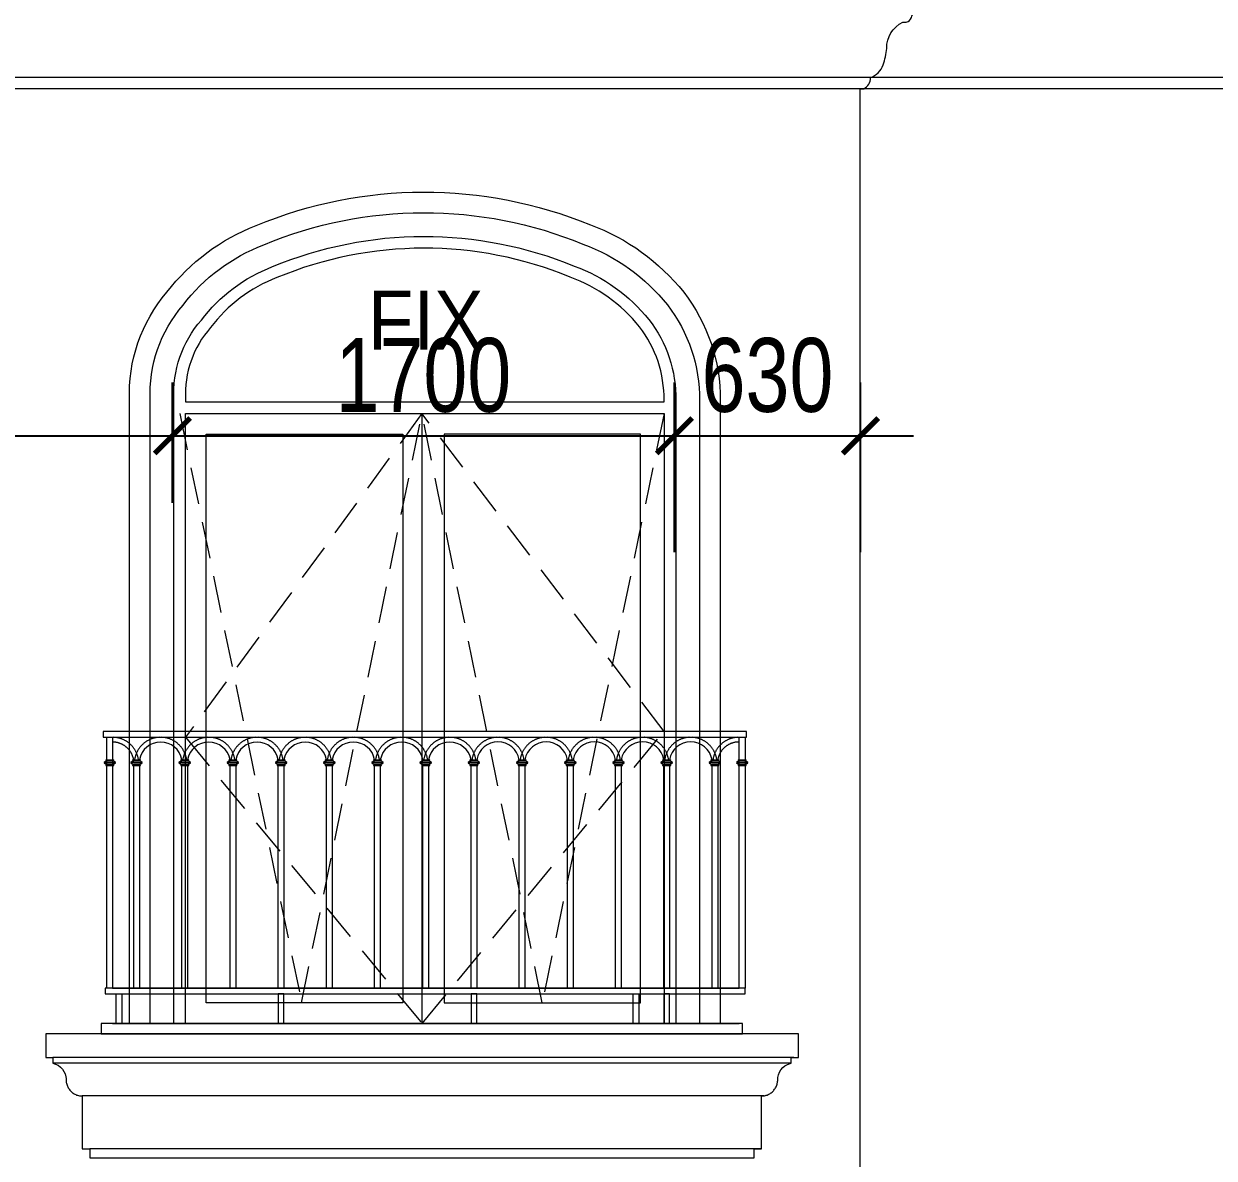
# Model space of a CAD drawing. Header units: millimetres. Extents: x -78046 to 260989, y -99288 to 158505.
# Drawn here: x 191948 to 195978, y -60103 to -56262 of the extents above; entities that cross this region are included whole.
import ezdxf
from ezdxf.xclip import XClip

# ---------------------------------------------------------------- set-up
doc = ezdxf.new("R2010")
doc.units = ezdxf.units.MM
doc.header["$LTSCALE"] = 100
doc.header["$XCLIPFRAME"] = 0
doc.header["$PDMODE"] = 98
doc.linetypes.add('HIDDEN', pattern=[0.375, 0.25, -0.125])
doc.layers.get('Defpoints').update_dxf_attribs({"lineweight": 13})
for name, color, linetype, lineweight in [('-DOOR', 137, 'Continuous', 9), ('-HATCH', 8, 'Continuous', 5), ('-HIDE', 3, 'HIDDEN', 13), ('-LINE1', 7, 'Continuous', 18), ('-TEXT', 7, 'Continuous', 15)]:
    doc.layers.add(name, color=color, linetype=linetype, lineweight=lineweight)
doc.styles.add('AVANH', font='VHAVAN_2.TTF', dxfattribs={"width": 0.8})
doc.styles.add('X-5M-DH-TUM1$0$AVANTH', font='arial.ttf', dxfattribs={"width": 0.9})
doc.dimstyles.new('C_100A3', dxfattribs={"dimscale": 100, "dimtxt": 2.5, "dimasz": 1.2, "dimexe": 1.8, "dimexo": 0, "dimgap": 0.75, "dimtad": 1, "dimdec": 0, "dimzin": 0, "dimdsep": 46, "dimtxsty": 'AVANH', "dimblk": 'ARCHTICK', "dimcen": 0, "dimdle": 1.8, "dimclrd": 256, "dimclre": 256, "dimclrt": 7, "dimadec": 0, "dimazin": 0, "dimtfac": 0.0001, "dimtdec": 0, "dimtix": 1, "dimtmove": 2, "dimatfit": 3, "dimldrblk": 'ARCHTICK', "dimfxl": 1.8, "dimtolj": 1, "dimtzin": 0, "dimarcsym": 0})

# ---------------------------------------------------------------- blocks, each defined once
blk = doc.blocks.new('lancan')
for p, q in [((-1.1, 968.8), (6547.2, 968.8)), ((161.6, 889), (153.4, 883.9)), ((159.2, 893), (159.2, 891)), ((159.2, 893), (163.2, 893)), ((159.2, 891), (161.6, 891)), ((161.6, 891), (161.6, 889)), ((161.6, 891), (163.2, 891)), ((161.6, 889), (184, 889)), ((163.2, 893), (182.4, 893)), ((182.4, 891), (163.2, 891)), ((182.4, 893), (186.4, 893)), ((182.4, 891), (184, 891)), ((184, 889), (184, 891)), ((184, 891), (186.4, 891)), ((192.2, 883.9), (184, 889)), ((186.4, 891), (186.4, 893)), ((324.8, 889), (316.6, 883.9)), ((322.4, 893), (322.4, 891)), ((322.4, 893), (326.4, 893)), ((322.4, 891), (324.8, 891)), ((324.8, 891), (324.8, 889)), ((324.8, 891), (326.4, 891)), ((324.8, 889), (347.2, 889)), ((326.4, 893), (345.6, 893)), ((345.6, 891), (326.4, 891)), ((345.6, 893), (349.6, 893)), ((345.6, 891), (347.2, 891)), ((347.2, 889), (347.2, 891)), ((347.2, 891), (349.6, 891)), ((355.4, 883.9), (347.2, 889)), ((349.6, 891), (349.6, 893)), ((488, 889), (479.8, 883.9)), ((485.6, 893), (485.6, 891)), ((485.6, 893), (489.6, 893)), ((485.6, 891), (488, 891)), ((488, 891), (488, 889)), ((488, 891), (489.6, 891)), ((488, 889), (510.4, 889)), ((489.6, 893), (508.8, 893)), ((508.8, 891), (489.6, 891)), ((508.8, 893), (512.8, 893)), ((508.8, 891), (510.4, 891)), ((510.4, 889), (510.4, 891)), ((510.4, 891), (512.8, 891)), ((518.6, 883.9), (510.4, 889)), ((512.8, 891), (512.8, 893)), ((651.2, 889), (643, 884)), ((648.8, 893), (648.8, 891)), ((648.8, 893), (652.8, 893)), ((648.8, 891), (651.2, 891)), ((651.2, 891), (651.2, 889)), ((651.2, 891), (652.8, 891)), ((651.2, 889), (673.6, 889)), ((652.8, 893), (672, 893)), ((672, 891), (652.8, 891)), ((672, 893), (676, 893)), ((672, 891), (673.6, 891)), ((673.6, 889), (673.6, 891)), ((673.6, 891), (676, 891)), ((681.8, 884), (673.6, 889)), ((676, 891), (676, 893)), ((814.4, 889), (806.2, 884)), ((812, 893), (812, 891)), ((812, 893), (816, 893)), ((812, 891), (814.4, 891)), ((814.4, 891), (814.4, 889)), ((814.4, 891), (816, 891)), ((814.4, 889), (836.8, 889)), ((816, 893), (835.2, 893)), ((835.2, 891), (816, 891)), ((835.2, 893), (839.2, 893)), ((835.2, 891), (836.8, 891)), ((836.8, 889), (836.8, 891)), ((836.8, 891), (839.2, 891)), ((845, 884), (836.8, 889)), ((839.2, 891), (839.2, 893)), ((977.6, 889), (969.4, 884)), ((975.2, 893), (975.2, 891)), ((975.2, 893), (979.2, 893)), ((975.2, 891), (977.6, 891)), ((977.6, 891), (977.6, 889)), ((977.6, 891), (979.2, 891)), ((977.6, 889), (1000, 889)), ((979.2, 893), (998.4, 893)), ((998.4, 891), (979.2, 891)), ((998.4, 893), (1002.4, 893)), ((998.4, 891), (1000, 891)), ((1000, 889), (1000, 891)), ((1000, 891), (1002.4, 891)), ((1008.2, 884), (1000, 889)), ((1002.4, 891), (1002.4, 893)), ((1140.8, 889), (1132.6, 884)), ((1138.4, 893), (1138.4, 891)), ((1138.4, 893), (1142.4, 893)), ((1138.4, 891), (1140.8, 891)), ((1140.8, 891), (1140.8, 889)), ((1140.8, 891), (1142.4, 891)), ((1140.8, 889), (1163.2, 889)), ((1142.4, 893), (1161.6, 893)), ((1161.6, 891), (1142.4, 891)), ((1161.6, 893), (1165.6, 893)), ((1161.6, 891), (1163.2, 891)), ((1163.2, 889), (1163.2, 891)), ((1163.2, 891), (1165.6, 891)), ((1171.4, 884), (1163.2, 889)), ((1165.6, 891), (1165.6, 893)), ((1304, 889), (1295.8, 884)), ((1301.6, 893), (1301.6, 891)), ((1301.6, 893), (1305.6, 893)), ((1301.6, 891), (1304, 891)), ((1304, 891), (1304, 889)), ((1304, 891), (1305.6, 891)), ((1304, 889), (1326.4, 889)), ((1305.6, 893), (1324.8, 893)), ((1324.8, 891), (1305.6, 891)), ((1324.8, 893), (1328.8, 893)), ((1324.8, 891), (1326.4, 891)), ((1326.4, 889), (1326.4, 891)), ((1326.4, 891), (1328.8, 891)), ((1334.6, 884), (1326.4, 889)), ((1328.8, 891), (1328.8, 893)), ((1467.2, 889), (1459, 884)), ((1464.8, 893), (1464.8, 891)), ((1464.8, 893), (1468.8, 893)), ((1464.8, 891), (1467.2, 891)), ((1467.2, 891), (1467.2, 889)), ((1467.2, 891), (1468.8, 891)), ((1467.2, 889), (1489.6, 889)), ((1468.8, 893), (1488, 893)), ((1488, 891), (1468.8, 891)), ((1488, 893), (1492, 893)), ((1488, 891), (1489.6, 891)), ((1489.6, 889), (1489.6, 891)), ((1489.6, 891), (1492, 891)), ((1497.8, 884), (1489.6, 889)), ((1492, 891), (1492, 893)), ((1630.4, 889), (1622.2, 884)), ((1628, 893), (1628, 891)), ((1628, 893), (1632, 893)), ((1628, 891), (1630.4, 891)), ((1630.4, 891), (1630.4, 889)), ((1630.4, 891), (1632, 891)), ((1630.4, 889), (1652.8, 889)), ((1632, 893), (1651.2, 893)), ((1651.2, 891), (1632, 891)), ((1651.2, 893), (1655.2, 893)), ((1651.2, 891), (1652.8, 891)), ((1652.8, 889), (1652.8, 891)), ((1652.8, 891), (1655.2, 891)), ((1661, 884), (1652.8, 889)), ((1655.2, 891), (1655.2, 893)), ((1793.6, 889), (1785.4, 884)), ((1791.2, 893), (1791.2, 891)), ((1791.2, 893), (1795.2, 893)), ((1791.2, 891), (1793.6, 891)), ((1793.6, 891), (1793.6, 889)), ((1793.6, 891), (1795.2, 891)), ((1793.6, 889), (1816, 889)), ((1795.2, 893), (1814.4, 893)), ((1814.4, 891), (1795.2, 891)), ((1814.4, 893), (1818.4, 893)), ((1814.4, 891), (1816, 891)), ((1816, 889), (1816, 891)), ((1816, 891), (1818.4, 891)), ((1824.2, 884), (1816, 889)), ((1818.4, 891), (1818.4, 893)), ((1956.8, 889), (1948.5, 884)), ((1954.4, 893), (1954.4, 891)), ((1954.4, 893), (1958.4, 893)), ((1954.4, 891), (1956.8, 891)), ((1956.8, 891), (1956.8, 889)), ((1956.8, 891), (1958.4, 891)), ((1956.8, 889), (1979.2, 889)), ((1958.4, 893), (1977.6, 893)), ((1977.6, 891), (1958.4, 891)), ((1977.6, 893), (1981.6, 893)), ((1977.6, 891), (1979.2, 891)), ((1979.2, 889), (1979.2, 891)), ((1979.2, 891), (1981.6, 891)), ((1987.4, 884), (1979.2, 889)), ((1981.6, 891), (1981.6, 893)), ((2120, 889), (2111.7, 884)), ((2117.6, 893), (2117.6, 891)), ((2117.6, 893), (2121.6, 893)), ((2117.6, 891), (2120, 891)), ((2120, 891), (2120, 889)), ((2120, 891), (2121.6, 891)), ((2120, 889), (2142.4, 889)), ((2121.6, 893), (2140.8, 893)), ((2140.8, 891), (2121.6, 891)), ((2140.8, 893), (2144.8, 893)), ((2140.8, 891), (2142.4, 891)), ((2142.4, 889), (2142.4, 891)), ((2142.4, 891), (2144.8, 891)), ((2150.6, 884), (2142.4, 889)), ((2144.8, 891), (2144.8, 893)), ((153.4, 883.9), (153.4, 881.9)), ((163.2, 883.9), (153.4, 883.9)), ((153.4, 881.9), (161.6, 876.9)), ((163.2, 881.9), (153.4, 881.9)), ((159.2, 874.9), (159.2, 872.9)), ((159.2, 874.9), (161.6, 874.9)), ((159.2, 872.9), (163.2, 872.9)), ((161.6, 876.9), (161.6, 874.9)), ((161.6, 876.9), (184, 876.9)), ((161.6, 874.9), (163.2, 874.9)), ((163.2, 881.9), (163.2, 883.9)), ((163.2, 883.9), (182.4, 883.9)), ((163.2, 881.9), (182.4, 881.9)), ((182.4, 874.9), (163.2, 874.9)), ((163.2, 120), (163.2, 872.9)), ((163.2, 872.9), (182.4, 872.9)), ((182.4, 883.9), (182.4, 881.9)), ((182.4, 883.9), (192.2, 883.9)), ((182.4, 881.9), (192.2, 881.9)), ((182.4, 874.9), (184, 874.9)), ((182.4, 872.9), (182.4, 120)), ((182.4, 872.9), (186.4, 872.9)), ((184, 876.9), (192.2, 881.9)), ((184, 874.9), (184, 876.9)), ((184, 874.9), (186.4, 874.9)), ((186.4, 872.9), (186.4, 874.9)), ((192.2, 881.9), (192.2, 883.9)), ((316.6, 883.9), (316.6, 881.9)), ((326.4, 883.9), (316.6, 883.9)), ((316.6, 881.9), (324.8, 876.9)), ((326.4, 881.9), (316.6, 881.9)), ((322.4, 874.9), (322.4, 872.9)), ((322.4, 874.9), (324.8, 874.9)), ((322.4, 872.9), (326.4, 872.9)), ((324.8, 876.9), (324.8, 874.9)), ((324.8, 876.9), (347.2, 876.9)), ((324.8, 874.9), (326.4, 874.9)), ((326.4, 881.9), (326.4, 883.9)), ((326.4, 883.9), (345.6, 883.9)), ((326.4, 881.9), (345.6, 881.9)), ((345.6, 874.9), (326.4, 874.9)), ((326.4, 120), (326.4, 872.9)), ((326.4, 872.9), (345.6, 872.9)), ((345.6, 883.9), (345.6, 881.9)), ((345.6, 883.9), (355.4, 883.9)), ((345.6, 881.9), (355.4, 881.9)), ((345.6, 874.9), (347.2, 874.9)), ((345.6, 872.9), (345.6, 120)), ((345.6, 872.9), (349.6, 872.9)), ((347.2, 876.9), (355.4, 881.9)), ((347.2, 874.9), (347.2, 876.9)), ((347.2, 874.9), (349.6, 874.9)), ((349.6, 872.9), (349.6, 874.9)), ((355.4, 881.9), (355.4, 883.9)), ((479.8, 883.9), (479.8, 881.9)), ((489.6, 883.9), (479.8, 883.9)), ((479.8, 881.9), (488, 876.9)), ((489.6, 881.9), (479.8, 881.9)), ((485.6, 874.9), (485.6, 872.9)), ((485.6, 874.9), (488, 874.9)), ((485.6, 872.9), (489.6, 872.9)), ((488, 876.9), (488, 874.9)), ((488, 876.9), (510.4, 876.9)), ((488, 874.9), (489.6, 874.9)), ((489.6, 881.9), (489.6, 883.9)), ((489.6, 883.9), (508.8, 883.9)), ((489.6, 881.9), (508.8, 881.9)), ((508.8, 874.9), (489.6, 874.9)), ((489.6, 120), (489.6, 872.9)), ((489.6, 872.9), (508.8, 872.9)), ((508.8, 883.9), (508.8, 881.9)), ((508.8, 883.9), (518.6, 883.9)), ((508.8, 881.9), (518.6, 881.9)), ((508.8, 874.9), (510.4, 874.9)), ((508.8, 872.9), (508.8, 120)), ((508.8, 872.9), (512.8, 872.9)), ((510.4, 876.9), (518.6, 881.9)), ((510.4, 874.9), (510.4, 876.9)), ((510.4, 874.9), (512.8, 874.9)), ((512.8, 872.9), (512.8, 874.9)), ((518.6, 881.9), (518.6, 883.9)), ((643, 884), (643, 882)), ((652.8, 884), (643, 884)), ((643, 882), (651.2, 876.9)), ((652.8, 882), (643, 882)), ((648.8, 874.9), (648.8, 872.9)), ((648.8, 874.9), (651.2, 874.9)), ((648.8, 872.9), (652.8, 872.9)), ((651.2, 876.9), (651.2, 874.9)), ((651.2, 876.9), (673.6, 876.9)), ((651.2, 874.9), (652.8, 874.9)), ((652.8, 882), (652.8, 884)), ((652.8, 884), (672, 884)), ((652.8, 882), (672, 882)), ((672, 874.9), (652.8, 874.9)), ((652.8, 120), (652.8, 872.9)), ((652.8, 872.9), (672, 872.9)), ((672, 884), (672, 882)), ((672, 884), (681.8, 884)), ((672, 882), (681.8, 882)), ((672, 874.9), (673.6, 874.9)), ((672, 872.9), (672, 120)), ((672, 872.9), (676, 872.9)), ((673.6, 876.9), (681.8, 882)), ((673.6, 874.9), (673.6, 876.9)), ((673.6, 874.9), (676, 874.9)), ((676, 872.9), (676, 874.9)), ((681.8, 882), (681.8, 884)), ((806.2, 884), (806.2, 882)), ((816, 884), (806.2, 884)), ((806.2, 882), (814.4, 876.9)), ((816, 882), (806.2, 882)), ((812, 874.9), (812, 872.9)), ((812, 874.9), (814.4, 874.9)), ((812, 872.9), (816, 872.9)), ((814.4, 876.9), (814.4, 874.9)), ((814.4, 876.9), (836.8, 876.9)), ((814.4, 874.9), (816, 874.9)), ((816, 882), (816, 884)), ((816, 884), (835.2, 884)), ((816, 882), (835.2, 882)), ((835.2, 874.9), (816, 874.9)), ((816, 120), (816, 872.9)), ((816, 872.9), (835.2, 872.9)), ((835.2, 884), (835.2, 882)), ((835.2, 884), (845, 884)), ((835.2, 882), (845, 882)), ((835.2, 874.9), (836.8, 874.9)), ((835.2, 872.9), (835.2, 120)), ((835.2, 872.9), (839.2, 872.9)), ((836.8, 876.9), (845, 882)), ((836.8, 874.9), (836.8, 876.9)), ((836.8, 874.9), (839.2, 874.9)), ((839.2, 872.9), (839.2, 874.9)), ((845, 882), (845, 884)), ((969.4, 884), (969.4, 882)), ((979.2, 884), (969.4, 884)), ((969.4, 882), (977.6, 876.9)), ((979.2, 882), (969.4, 882)), ((975.2, 874.9), (975.2, 872.9)), ((975.2, 874.9), (977.6, 874.9)), ((975.2, 872.9), (979.2, 872.9)), ((977.6, 876.9), (977.6, 874.9)), ((977.6, 876.9), (1000, 876.9)), ((977.6, 874.9), (979.2, 874.9)), ((979.2, 882), (979.2, 884)), ((979.2, 884), (998.4, 884)), ((979.2, 882), (998.4, 882)), ((998.4, 874.9), (979.2, 874.9)), ((979.2, 120), (979.2, 872.9)), ((979.2, 872.9), (998.4, 872.9)), ((998.4, 884), (998.4, 882)), ((998.4, 884), (1008.2, 884)), ((998.4, 882), (1008.2, 882)), ((998.4, 874.9), (1000, 874.9)), ((998.4, 872.9), (998.4, 120)), ((998.4, 872.9), (1002.4, 872.9)), ((1000, 876.9), (1008.2, 882)), ((1000, 874.9), (1000, 876.9)), ((1000, 874.9), (1002.4, 874.9)), ((1002.4, 872.9), (1002.4, 874.9)), ((1008.2, 882), (1008.2, 884)), ((1132.6, 884), (1132.6, 882)), ((1142.4, 884), (1132.6, 884)), ((1132.6, 882), (1140.8, 876.9)), ((1142.4, 882), (1132.6, 882)), ((1138.4, 874.9), (1138.4, 872.9)), ((1138.4, 874.9), (1140.8, 874.9)), ((1138.4, 872.9), (1142.4, 872.9)), ((1140.8, 876.9), (1140.8, 874.9)), ((1140.8, 876.9), (1163.2, 876.9)), ((1140.8, 874.9), (1142.4, 874.9)), ((1142.4, 882), (1142.4, 884)), ((1142.4, 884), (1161.6, 884)), ((1142.4, 882), (1161.6, 882)), ((1161.6, 874.9), (1142.4, 874.9)), ((1142.4, 120), (1142.4, 872.9)), ((1142.4, 872.9), (1161.6, 872.9)), ((1161.6, 884), (1161.6, 882)), ((1161.6, 884), (1171.4, 884)), ((1161.6, 882), (1171.4, 882)), ((1161.6, 874.9), (1163.2, 874.9)), ((1161.6, 872.9), (1161.6, 120)), ((1161.6, 872.9), (1165.6, 872.9)), ((1163.2, 876.9), (1171.4, 882)), ((1163.2, 874.9), (1163.2, 876.9)), ((1163.2, 874.9), (1165.6, 874.9)), ((1165.6, 872.9), (1165.6, 874.9)), ((1171.4, 882), (1171.4, 884)), ((1295.8, 884), (1295.8, 882)), ((1305.6, 884), (1295.8, 884)), ((1295.8, 882), (1304, 876.9)), ((1305.6, 882), (1295.8, 882)), ((1301.6, 874.9), (1301.6, 872.9)), ((1301.6, 874.9), (1304, 874.9)), ((1301.6, 872.9), (1305.6, 872.9)), ((1304, 876.9), (1304, 874.9)), ((1304, 876.9), (1326.4, 876.9)), ((1304, 874.9), (1305.6, 874.9)), ((1305.6, 882), (1305.6, 884)), ((1305.6, 884), (1324.8, 884)), ((1305.6, 882), (1324.8, 882)), ((1324.8, 874.9), (1305.6, 874.9)), ((1305.6, 120), (1305.6, 872.9)), ((1305.6, 872.9), (1324.8, 872.9)), ((1324.8, 884), (1324.8, 882)), ((1324.8, 884), (1334.6, 884)), ((1324.8, 882), (1334.6, 882)), ((1324.8, 874.9), (1326.4, 874.9)), ((1324.8, 872.9), (1324.8, 120)), ((1324.8, 872.9), (1328.8, 872.9)), ((1326.4, 876.9), (1334.6, 882)), ((1326.4, 874.9), (1326.4, 876.9)), ((1326.4, 874.9), (1328.8, 874.9)), ((1328.8, 872.9), (1328.8, 874.9)), ((1334.6, 882), (1334.6, 884)), ((1459, 884), (1459, 882)), ((1468.8, 884), (1459, 884)), ((1459, 882), (1467.2, 876.9)), ((1468.8, 882), (1459, 882)), ((1464.8, 874.9), (1464.8, 872.9)), ((1464.8, 874.9), (1467.2, 874.9)), ((1464.8, 872.9), (1468.8, 872.9)), ((1467.2, 876.9), (1467.2, 874.9)), ((1467.2, 876.9), (1489.6, 876.9)), ((1467.2, 874.9), (1468.8, 874.9)), ((1468.8, 882), (1468.8, 884)), ((1468.8, 884), (1488, 884)), ((1468.8, 882), (1488, 882)), ((1488, 874.9), (1468.8, 874.9)), ((1468.8, 120), (1468.8, 872.9)), ((1468.8, 872.9), (1488, 872.9)), ((1488, 884), (1488, 882)), ((1488, 884), (1497.8, 884)), ((1488, 882), (1497.8, 882)), ((1488, 874.9), (1489.6, 874.9)), ((1488, 872.9), (1488, 120)), ((1488, 872.9), (1492, 872.9)), ((1489.6, 876.9), (1497.8, 882)), ((1489.6, 874.9), (1489.6, 876.9)), ((1489.6, 874.9), (1492, 874.9)), ((1492, 872.9), (1492, 874.9)), ((1497.8, 882), (1497.8, 884)), ((1622.2, 884), (1622.2, 882)), ((1632, 884), (1622.2, 884)), ((1622.2, 882), (1630.4, 876.9)), ((1632, 882), (1622.2, 882)), ((1628, 874.9), (1628, 872.9)), ((1628, 874.9), (1630.4, 874.9)), ((1628, 872.9), (1632, 872.9)), ((1630.4, 876.9), (1630.4, 874.9)), ((1630.4, 876.9), (1652.8, 876.9)), ((1630.4, 874.9), (1632, 874.9)), ((1632, 882), (1632, 884)), ((1632, 884), (1651.2, 884)), ((1632, 882), (1651.2, 882)), ((1651.2, 874.9), (1632, 874.9)), ((1632, 120), (1632, 872.9)), ((1632, 872.9), (1651.2, 872.9)), ((1651.2, 884), (1651.2, 882)), ((1651.2, 884), (1661, 884)), ((1651.2, 882), (1661, 882)), ((1651.2, 874.9), (1652.8, 874.9)), ((1651.2, 872.9), (1651.2, 120)), ((1651.2, 872.9), (1655.2, 872.9)), ((1652.8, 876.9), (1661, 882)), ((1652.8, 874.9), (1652.8, 876.9)), ((1652.8, 874.9), (1655.2, 874.9)), ((1655.2, 872.9), (1655.2, 874.9)), ((1661, 882), (1661, 884)), ((1785.4, 884), (1785.4, 882)), ((1795.2, 884), (1785.4, 884)), ((1785.4, 882), (1793.6, 876.9)), ((1795.2, 882), (1785.4, 882)), ((1791.2, 874.9), (1791.2, 872.9)), ((1791.2, 874.9), (1793.6, 874.9)), ((1791.2, 872.9), (1795.2, 872.9)), ((1793.6, 876.9), (1793.6, 874.9)), ((1793.6, 876.9), (1816, 876.9)), ((1793.6, 874.9), (1795.2, 874.9)), ((1795.2, 882), (1795.2, 884)), ((1795.2, 884), (1814.4, 884)), ((1795.2, 882), (1814.4, 882)), ((1814.4, 874.9), (1795.2, 874.9)), ((1795.2, 120), (1795.2, 872.9)), ((1795.2, 872.9), (1814.4, 872.9)), ((1814.4, 884), (1814.4, 882)), ((1814.4, 884), (1824.2, 884)), ((1814.4, 882), (1824.2, 882)), ((1814.4, 874.9), (1816, 874.9)), ((1814.4, 872.9), (1814.4, 120)), ((1814.4, 872.9), (1818.4, 872.9)), ((1816, 876.9), (1824.2, 882)), ((1816, 874.9), (1816, 876.9)), ((1816, 874.9), (1818.4, 874.9)), ((1818.4, 872.9), (1818.4, 874.9)), ((1824.2, 882), (1824.2, 884)), ((1948.5, 884), (1948.5, 882)), ((1958.4, 884), (1948.5, 884)), ((1948.5, 882), (1956.8, 876.9)), ((1958.4, 882), (1948.5, 882)), ((1954.4, 874.9), (1954.4, 872.9)), ((1954.4, 874.9), (1956.8, 874.9)), ((1954.4, 872.9), (1958.4, 872.9)), ((1956.8, 876.9), (1956.8, 874.9)), ((1956.8, 876.9), (1979.2, 876.9)), ((1956.8, 874.9), (1958.4, 874.9)), ((1958.4, 882), (1958.4, 884)), ((1958.4, 884), (1977.6, 884)), ((1958.4, 882), (1977.6, 882)), ((1977.6, 874.9), (1958.4, 874.9)), ((1958.4, 120), (1958.4, 872.9)), ((1958.4, 872.9), (1977.6, 872.9)), ((1977.6, 884), (1977.6, 882)), ((1977.6, 884), (1987.4, 884)), ((1977.6, 882), (1987.4, 882)), ((1977.6, 874.9), (1979.2, 874.9)), ((1977.6, 872.9), (1977.6, 120)), ((1977.6, 872.9), (1981.6, 872.9)), ((1979.2, 876.9), (1987.4, 882)), ((1979.2, 874.9), (1979.2, 876.9)), ((1979.2, 874.9), (1981.6, 874.9)), ((1981.6, 872.9), (1981.6, 874.9)), ((1987.4, 882), (1987.4, 884)), ((2111.7, 884), (2111.7, 882)), ((2121.6, 884), (2111.7, 884)), ((2111.7, 882), (2120, 876.9)), ((2121.6, 882), (2111.7, 882)), ((2117.6, 874.9), (2117.6, 872.9)), ((2117.6, 874.9), (2120, 874.9)), ((2117.6, 872.9), (2121.6, 872.9)), ((2120, 876.9), (2120, 874.9)), ((2120, 876.9), (2142.4, 876.9)), ((2120, 874.9), (2121.6, 874.9)), ((2121.6, 882), (2121.6, 884)), ((2121.6, 884), (2140.8, 884)), ((2121.6, 882), (2140.8, 882)), ((2140.8, 874.9), (2121.6, 874.9)), ((2121.6, 120), (2121.6, 872.9)), ((2121.6, 872.9), (2140.8, 872.9)), ((2140.8, 884), (2140.8, 882)), ((2140.8, 884), (2150.6, 884)), ((2140.8, 882), (2150.6, 882)), ((2140.8, 874.9), (2142.4, 874.9)), ((2140.8, 872.9), (2140.8, 120)), ((2140.8, 872.9), (2144.8, 872.9)), ((2142.4, 876.9), (2150.6, 882)), ((2142.4, 874.9), (2142.4, 876.9)), ((2142.4, 874.9), (2144.8, 874.9)), ((2144.8, 872.9), (2144.8, 874.9)), ((2150.6, 882), (2150.6, 884)), ((-1.1, 120), (6547.2, 120)), ((-1.1, 100), (6547.2, 100)), ((-1.1, 0), (6547.2, 0))]:
    blk.add_line(p, q)
for points in [[(672, 100), (652.8, 100), (652.8, 0), (672, 0)], [(1324.8, 100), (1305.6, 100), (1305.6, 0), (1324.8, 0)], [(1977.6, 100), (1958.4, 100), (1958.4, 0), (1977.6, 0)]]:
    blk.add_lwpolyline(points, close=True)
for centre, radius, start, end in [((91.2, 879.7), 89.2, 8.5304, 171.4696), ((254.4, 879.7), 89.2, 8.5304, 171.4696), ((417.6, 879.7), 89.2, 8.5304, 171.4696), ((580.8, 879.7), 89.2, 8.5304, 171.4696), ((744, 879.7), 89.2, 8.5304, 171.4696), ((907.2, 879.7), 89.2, 8.5304, 171.4696), ((1070.4, 879.7), 89.2, 8.5304, 171.4696), ((1233.6, 879.7), 89.2, 8.5304, 171.4696), ((1396.8, 879.8), 89.2, 8.5304, 171.4696), ((1560, 879.8), 89.2, 8.5304, 171.4696), ((1723.2, 879.8), 89.2, 8.5304, 171.4696), ((1886.4, 879.8), 89.2, 8.5304, 171.4696), ((2049.6, 879.8), 89.2, 8.5304, 171.4696), ((2212.8, 879.8), 89.2, 8.5304, 171.4696), ((91.2, 879.7), 73.2, 10.4137, 169.5863), ((254.4, 879.7), 73.2, 10.4137, 169.5863), ((417.6, 879.7), 73.2, 10.4137, 169.5863), ((580.8, 879.7), 73.2, 10.4137, 169.5863), ((744, 879.7), 73.2, 10.4137, 169.5863), ((907.2, 879.7), 73.2, 10.4137, 169.5863), ((1070.4, 879.7), 73.2, 10.4137, 169.5863), ((1233.6, 879.7), 73.2, 10.4137, 169.5863), ((1396.8, 879.8), 73.2, 10.4137, 169.5863), ((1560, 879.8), 73.2, 10.4137, 169.5863), ((1723.2, 879.8), 73.2, 10.4137, 169.5863), ((1886.4, 879.8), 73.2, 10.4137, 169.5863), ((2049.6, 879.8), 73.2, 10.4137, 169.5863), ((2212.8, 879.8), 73.2, 10.4137, 169.5863)]:
    blk.add_arc(centre, radius, start, end)
blk = doc.blocks.new('_ARCHTICK')
at = {"const_width": 0.15}
blk.add_lwpolyline([(-0.5, -0.5), (0.5, 0.5)], dxfattribs=at)
blk = doc.blocks.new('*D245')
at = {"layer": 'Defpoints', "lineweight": -2, "transparency": 16777216}
for p, q in [((190750.5, -57759.5), (190750.5, -57476.8)), ((192450.6, -57883.3), (192450.6, -57476.8)), ((190570.5, -57656.8), (192630.6, -57656.8))]:
    blk.add_line(p, q, dxfattribs=at)
at = {"layer": 'Defpoints', "color": 0, "transparency": 16777216}
for p in [(192450.6, -57656.8), (190750.5, -57759.5), (192450.6, -57883.3)]:
    blk.add_point(p, dxfattribs=at)
at = {"layer": 'Defpoints', "lineweight": -2, "transparency": 16777216, "xscale": 120, "yscale": 120, "zscale": 120, "rotation": 180}
blk.add_blockref('_ARCHTICK', (190750.5, -57656.8), dxfattribs=at)
at = {"layer": 'Defpoints', "lineweight": -2, "transparency": 16777216, "xscale": 120, "yscale": 120, "zscale": 120}
blk.add_blockref('_ARCHTICK', (192450.6, -57656.8), dxfattribs=at)
at = {"layer": 'Defpoints', "color": 7, "transparency": 16777216, "insert": (191600.6, -57452.5), "char_height": 250, "attachment_point": 5, "style": 'AVANH'}
blk.add_mtext('\\A1;1700', dxfattribs=at)
blk = doc.blocks.new('*D246')
at = {"layer": 'Defpoints', "lineweight": -2, "transparency": 16777216}
for p, q in [((192450.6, -57883.3), (192450.6, -57476.8)), ((194150.6, -57855.8), (194150.6, -57476.8)), ((192270.6, -57656.8), (194330.6, -57656.8))]:
    blk.add_line(p, q, dxfattribs=at)
at = {"layer": 'Defpoints', "color": 0, "transparency": 16777216}
for p in [(194150.6, -57656.8), (192450.6, -57883.3), (194150.6, -57855.8)]:
    blk.add_point(p, dxfattribs=at)
at = {"layer": 'Defpoints', "lineweight": -2, "transparency": 16777216, "xscale": 120, "yscale": 120, "zscale": 120, "rotation": 180}
blk.add_blockref('_ARCHTICK', (192450.6, -57656.8), dxfattribs=at)
at = {"layer": 'Defpoints', "lineweight": -2, "transparency": 16777216, "xscale": 120, "yscale": 120, "zscale": 120}
blk.add_blockref('_ARCHTICK', (194150.6, -57656.8), dxfattribs=at)
at = {"layer": 'Defpoints', "color": 7, "transparency": 16777216, "insert": (193300.6, -57452.5), "char_height": 250, "attachment_point": 5, "style": 'AVANH'}
blk.add_mtext('\\A1;1700', dxfattribs=at)
blk = doc.blocks.new('*D247')
at = {"layer": 'Defpoints', "lineweight": -2, "transparency": 16777216}
for p, q in [((194150.6, -58050.4), (194150.6, -57476.8)), ((194780.8, -58050.4), (194780.8, -57476.8)), ((193970.6, -57656.8), (194960.8, -57656.8))]:
    blk.add_line(p, q, dxfattribs=at)
at = {"layer": 'Defpoints', "color": 0, "transparency": 16777216}
for p in [(194780.8, -57656.8), (194150.6, -58050.4), (194780.8, -58050.4)]:
    blk.add_point(p, dxfattribs=at)
at = {"layer": 'Defpoints', "lineweight": -2, "transparency": 16777216, "xscale": 120, "yscale": 120, "zscale": 120, "rotation": 180}
blk.add_blockref('_ARCHTICK', (194150.6, -57656.8), dxfattribs=at)
at = {"layer": 'Defpoints', "lineweight": -2, "transparency": 16777216, "xscale": 120, "yscale": 120, "zscale": 120}
blk.add_blockref('_ARCHTICK', (194780.8, -57656.8), dxfattribs=at)
at = {"layer": 'Defpoints', "color": 7, "transparency": 16777216, "insert": (194465.7, -57452.5), "char_height": 250, "attachment_point": 5, "style": 'AVANH'}
blk.add_mtext('\\A1;630', dxfattribs=at)

msp = doc.modelspace()

# ---------------------------------------------------------------- linework, layer by layer
at = {"layer": '-DOOR', "lineweight": 9}
msp.add_line((193295.7, -57581.5), (193295.7, -59646.6), dxfattribs=at)
msp.add_lwpolyline([(194032.8, -57288.1, 0.137392), (193797.3, -57119.5, 0.198913), (192804.8, -57121.1, 0.141135), (192579.7, -57290.4, 0.196114), (192495.6, -57533), (192495.6, -57541.5), (194115.6, -57541.5), (194115.6, -57536.5, 0.168594)], format="xyb", close=True, dxfattribs=at)
msp.add_lwpolyline([(192495.6, -59646.6), (192495.6, -57581.5), (194115.6, -57581.5), (194115.6, -59646.6)], dxfattribs=at)
for points in [[(193230.7, -59576.6), (192565.6, -59576.6), (192565.6, -57651.5), (193230.7, -57651.5)], [(193370.7, -59576.6), (194035.7, -59576.6), (194035.7, -57651.5), (193370.7, -57651.5)]]:
    msp.add_lwpolyline(points, close=True, dxfattribs=at)
at = {"layer": '-HATCH'}
for p, q in [((196784.6, -56444.1), (188750.6, -56444.1)), ((192227.5, -58757.6), (192219.3, -58762.7)), ((192219.3, -58762.7), (192219.3, -58764.7)), ((192229.1, -58762.7), (192219.3, -58762.7)), ((192219.3, -58764.7), (192227.5, -58769.7)), ((192229.1, -58764.7), (192219.3, -58764.7)), ((192225.1, -58753.6), (192225.1, -58755.6)), ((192225.1, -58753.6), (192229.1, -58753.6)), ((192225.1, -58755.6), (192227.5, -58755.6)), ((192227.5, -58755.6), (192227.5, -58757.6)), ((192227.5, -58755.6), (192229.1, -58755.6)), ((192227.5, -58757.6), (192249.9, -58757.6)), ((192227.5, -58769.7), (192227.5, -58771.7)), ((192227.5, -58769.7), (192249.9, -58769.7)), ((192229.1, -58753.6), (192248.3, -58753.6)), ((192248.3, -58755.6), (192229.1, -58755.6)), ((192229.1, -58764.7), (192229.1, -58762.7)), ((192229.1, -58762.7), (192248.3, -58762.7)), ((192229.1, -58764.7), (192248.3, -58764.7)), ((192248.3, -58753.6), (192252.3, -58753.6)), ((192248.3, -58755.6), (192249.9, -58755.6)), ((192248.3, -58762.7), (192248.3, -58764.7)), ((192248.3, -58762.7), (192258.1, -58762.7)), ((192248.3, -58764.7), (192258.1, -58764.7)), ((192249.9, -58757.6), (192249.9, -58755.6)), ((192249.9, -58755.6), (192252.3, -58755.6)), ((192258.1, -58762.7), (192249.9, -58757.6)), ((192249.9, -58769.7), (192258.1, -58764.7)), ((192249.9, -58771.7), (192249.9, -58769.7)), ((192252.3, -58755.6), (192252.3, -58753.6)), ((192258.1, -58764.7), (192258.1, -58762.7)), ((194368.9, -58757.6), (194360.6, -58762.7)), ((194370.5, -58762.7), (194360.6, -58762.7)), ((194360.6, -58764.7), (194368.9, -58769.7)), ((194370.5, -58764.7), (194360.6, -58764.7)), ((194366.5, -58753.6), (194366.5, -58755.6)), ((194366.5, -58753.6), (194370.5, -58753.6)), ((194366.5, -58755.6), (194368.9, -58755.6)), ((194368.9, -58755.6), (194368.9, -58757.6)), ((194368.9, -58755.6), (194370.5, -58755.6)), ((194368.9, -58757.6), (194391.2, -58757.6)), ((194368.9, -58769.7), (194368.9, -58771.7)), ((194368.9, -58769.7), (194391.2, -58769.7)), ((194370.5, -58753.6), (194389.7, -58753.6)), ((194389.7, -58755.6), (194370.5, -58755.6)), ((194370.5, -58764.7), (194370.5, -58762.7)), ((194370.5, -58762.7), (194389.7, -58762.7)), ((194370.5, -58764.7), (194389.7, -58764.7)), ((194381.5, -58762.7), (194381.5, -58764.7)), ((194389.7, -58753.6), (194393.6, -58753.6)), ((194389.7, -58755.6), (194391.2, -58755.6)), ((194389.7, -58762.7), (194389.7, -58764.7)), ((194389.7, -58762.7), (194399.5, -58762.7)), ((194389.7, -58764.7), (194399.5, -58764.7)), ((194391.2, -58757.6), (194391.2, -58755.6)), ((194391.2, -58755.6), (194393.6, -58755.6)), ((194399.5, -58762.7), (194391.2, -58757.6)), ((194391.2, -58769.7), (194399.5, -58764.7)), ((194391.2, -58771.7), (194391.2, -58769.7)), ((194393.6, -58755.6), (194393.6, -58753.6)), ((194399.5, -58764.7), (194399.5, -58762.7)), ((192225.1, -58771.7), (192225.1, -58773.7)), ((192225.1, -58771.7), (192227.5, -58771.7)), ((192225.1, -58773.7), (192229.1, -58773.7)), ((192227.5, -58771.7), (192229.1, -58771.7)), ((192248.3, -58771.7), (192229.1, -58771.7)), ((192229.1, -58773.7), (192248.3, -58773.7)), ((192248.3, -58771.7), (192249.9, -58771.7)), ((192248.3, -58773.7), (192252.3, -58773.7)), ((192249.9, -58771.7), (192252.3, -58771.7)), ((192252.3, -58773.7), (192252.3, -58771.7)), ((194366.5, -58771.7), (194366.5, -58773.7)), ((194366.5, -58771.7), (194368.9, -58771.7)), ((194366.5, -58773.7), (194370.4, -58773.7)), ((194368.9, -58771.7), (194370.4, -58771.7)), ((194389.7, -58771.7), (194370.4, -58771.7)), ((194370.4, -58773.7), (194389.7, -58773.7)), ((194389.7, -58771.7), (194391.2, -58771.7)), ((194389.7, -58773.7), (194393.6, -58773.7)), ((194391.2, -58771.7), (194393.6, -58771.7)), ((194393.6, -58773.7), (194393.6, -58771.7)), ((194555, -59761.6), (192045.6, -59761.6)), ((194543.9, -59781.6), (192046.3, -59781.6)), ((194391, -59891.6), (192145.6, -59891.6)), ((194455, -59891.6), (194391, -59891.6)), ((194445.5, -60071.6), (192170.6, -60071.6))]:
    msp.add_line(p, q, dxfattribs=at)
msp.add_lwpolyline([(192375.6, -59646.6), (192375.6, -57536, -0.191545), (192486.6, -57214.7, -0.13859), (192760.3, -57009.7, -0.198134), (193840.7, -57007.6, -0.136837), (194127.1, -57213.9, -0.168835), (194235.6, -57537.2), (194235.6, -59646.6)], format="xyb", dxfattribs=at)
for points in [[(194394.2, -58657.8), (192215.9, -58657.8), (192215.9, -58677.8), (194394.2, -58677.8)], [(192229.1, -58677.8), (192248.3, -58677.8), (192248.3, -59526.6), (192229.1, -59526.6)], [(194370.4, -58677.8), (194389.7, -58677.8), (194389.7, -59526.6), (194370.4, -59526.6)], [(194390.6, -59526.6), (192223.4, -59526.6), (192223.4, -59546.6), (194390.6, -59546.6)], [(192260, -59546.6), (192280, -59546.6), (192280, -59646.6), (192260, -59646.6)], [(194010.5, -59546.6), (194030.5, -59546.6), (194030.5, -59646.6), (194010.5, -59646.6)]]:
    msp.add_lwpolyline(points, close=True, dxfattribs=at)
at = {"layer": '-HIDE', "ltscale": 5}
for points in [[(192475.7, -57581.5), (192888.1, -59576.6), (193295.7, -57581.5)], [(193295.7, -57581.5), (192495.6, -58677.8), (193296.3, -59646.5), (194115.6, -58657.8), (193295.7, -57581.5)], [(194115.6, -57581.5), (193703.2, -59576.6), (193295.7, -57581.5)]]:
    msp.add_lwpolyline(points, dxfattribs=at)
at = {"layer": '-LINE1', "color": 0, "lineweight": 20}
for p, q in [((196750.2, -56481.6), (188750.6, -56481.6)), ((194779.8, -62981.6), (194779.8, -56481.6))]:
    msp.add_line(p, q, dxfattribs=at)
for points in [[(194779.8, -56481.6), (194791.7, -56481.6, 0.316572), (194814.2, -56444.1, 0.227338), (194857.1, -56400.8, 0.06654), (194869.6, -56345, -0.290722), (194924.1, -56256.6), (194935.9, -56256.6, 0.266048), (194953.2, -56241, 0.098508), (194957.4, -56219.1), (194979.7, -56219.1), (194979.7, -56181.6)], [(192305.6, -59646.6), (192305.6, -57537.5, -0.189719), (192432.2, -57170.6, -0.137519), (192734.3, -56944.7, -0.197755), (193866.1, -56942.4, -0.136574), (194182.1, -57170.6, -0.16892), (194305.6, -57537.5), (194305.6, -59646.6)], [(192455.6, -59646.6), (192455.6, -57534.1, -0.194318), (192548.7, -57265.2, -0.140158), (192790, -57084, -0.198633), (193811.7, -57082.2, -0.13719), (194064.2, -57263.3, -0.168693), (194155.6, -57536.7), (194155.6, -59646.6)]]:
    msp.add_lwpolyline(points, format="xyb", dxfattribs=at)
for points in [[(194381.5, -59646.6), (192209.6, -59646.6), (192209.6, -59681.6), (194381.5, -59681.6)], [(194483.5, -59876.9), (194485.7, -59874.6), (194487.8, -59872.2), (194489.8, -59869.6), (194491.6, -59867), (194493.3, -59864.2), (194494.8, -59861.4), (194496.1, -59858.5), (194497.3, -59855.5), (194498.2, -59852.4), (194499.1, -59849.3), (194499.7, -59846.2), (194500.2, -59843), (194500.4, -59839.8), (194500.7, -59830.2), (194502.6, -59820.8), (194506.1, -59811.8), (194511.1, -59803.5), (194517.4, -59796.2), (194524.9, -59790.1), (194533.3, -59785.4), (194545.5, -59781), (194545.5, -59761.6), (194570.5, -59761.6), (194570.5, -59681.6), (192021.6, -59681.6), (192021.6, -59681.6), (192021.6, -59681.6), (192021.6, -59761.6), (192045.6, -59761.6), (192045.6, -59781.4), (192054.9, -59784.2), (192063.6, -59788.4), (192071.4, -59794.1), (192078.1, -59801), (192083.5, -59808.9), (192087.5, -59817.7), (192090, -59827), (192090.5, -59833.4), (192090.7, -59839.8), (192091, -59843), (192091.4, -59846.2), (192092.1, -59849.3), (192092.9, -59852.4), (192093.9, -59855.5), (192095, -59858.5), (192096.4, -59861.4), (192097.9, -59864.2), (192099.5, -59867), (192101.3, -59869.6), (192103.3, -59872.2), (192105.4, -59874.6), (192107.6, -59876.9), (192110, -59879), (192112.5, -59881.1), (192115.1, -59883), (192117.8, -59884.7), (192120.6, -59886.3), (192123.4, -59887.7), (192126.4, -59888.9), (192129.4, -59890), (192132.5, -59890.9), (192135.6, -59891.6), (192145.6, -59891.6), (192145.6, -60071.6), (192170.6, -60071.6), (192170.6, -60101.6), (194420.5, -60101.6), (194420.5, -60071.6), (194445.5, -60071.6), (194445.5, -59891.6), (194455.5, -59891.6), (194458.6, -59890.9), (194461.7, -59890), (194464.7, -59888.9), (194467.7, -59887.7), (194470.6, -59886.3), (194473.4, -59884.7), (194476.1, -59883), (194478.7, -59881.1), (194481.1, -59879)]]:
    msp.add_lwpolyline(points, close=True, dxfattribs=at)

# ---------------------------------------------------------------- block references
at = {"layer": '-HATCH'}
ref = msp.add_blockref('lancan', (192156.4, -59646.6), dxfattribs=at)
XClip(ref).set_block_clipping_path([(91.8909042749, -0.0357976484), (2214.0184500515, 968.801501028)])

# ---------------------------------------------------------------- texts
at = {"layer": '-TEXT', "color": 2, "style": 'X-5M-DH-TUM1$0$AVANTH', "width": 0.9}
msp.add_text('FIX', height=200, dxfattribs=at).set_placement((193113.2, -57365.2))

# ---------------------------------------------------------------- dimensions: what is measured, and where the dimension line sits
at = {"layer": 'Defpoints', "color": 2}
for base, p1, p2, picture, middle in [((192450.6, -57656.8), (190750.5, -57759.5), (192450.6, -57883.3), '*D245', (191600.6, -57452.5)), ((194150.6, -57656.8), (192450.6, -57883.3), (194150.6, -57855.8), '*D246', (193300.6, -57452.5)), ((194780.8, -57656.8), (194150.6, -58050.4), (194780.8, -58050.4), '*D247', (194465.7, -57452.5))]:
    dim = msp.add_linear_dim(base=base, p1=p1, p2=p2, dimstyle='C_100A3', dxfattribs=at)
    dim.commit()
    dim.dimension.update_dxf_attribs({"geometry": picture, "text_midpoint": middle})

doc.saveas('drawing.dxf')
